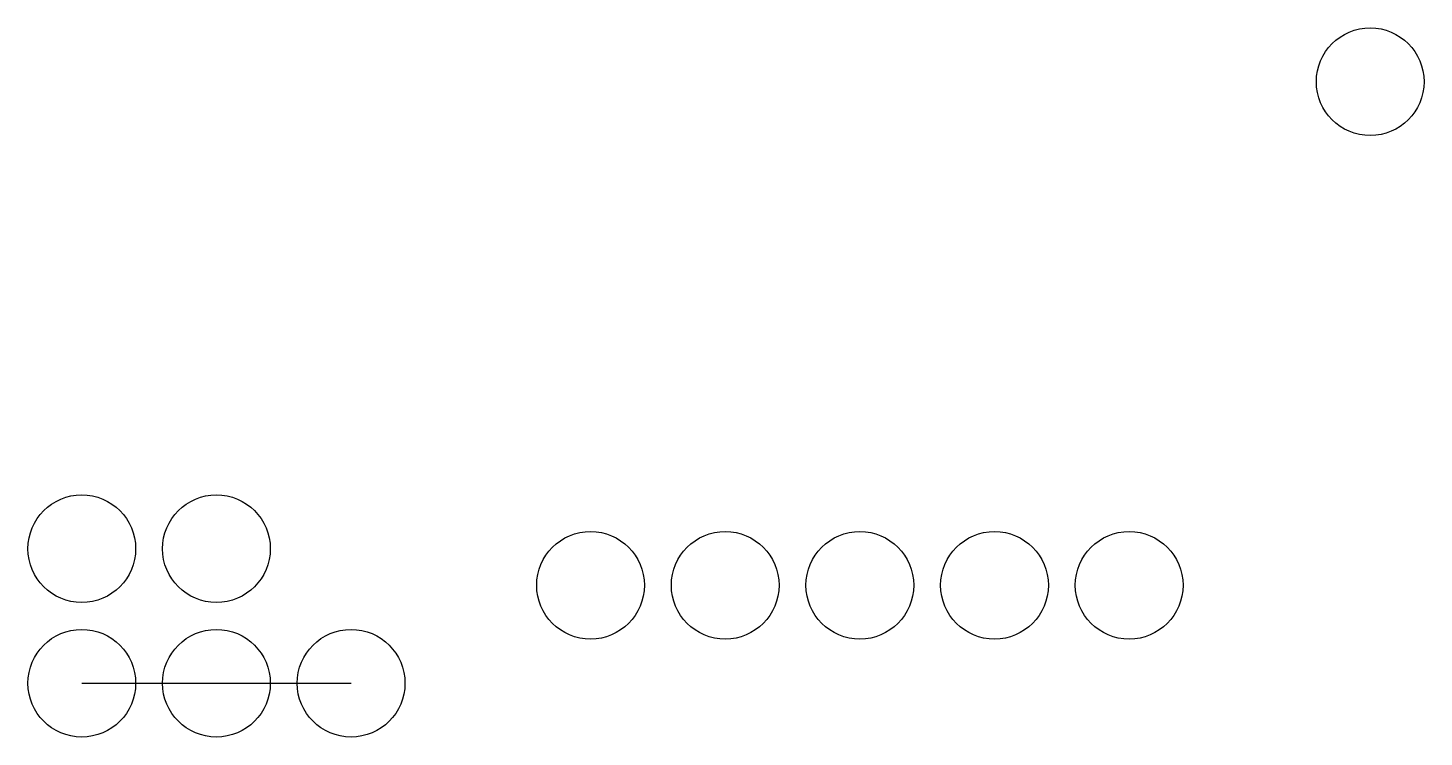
# Model space of a CAD drawing. Header units: millimetres. Extents: x 81 to 599, y 131 to 394.
import ezdxf

# ---------------------------------------------------------------- set-up
doc = ezdxf.new("R2010")
doc.units = ezdxf.units.MM

msp = doc.modelspace()

# ---------------------------------------------------------------- linework, layer by layer
msp.add_line((100.6, 150.71), (200.6, 150.71))
for centre in [(579.01, 374.2), (100.6, 200.71), (150.6, 200.71), (289.51, 187.1), (339.51, 187.1), (389.51, 187.1), (439.51, 187.1), (489.51, 187.1), (100.6, 150.71), (150.6, 150.71), (200.6, 150.71)]:
    msp.add_circle(centre, 20)

doc.saveas('drawing.dxf')
